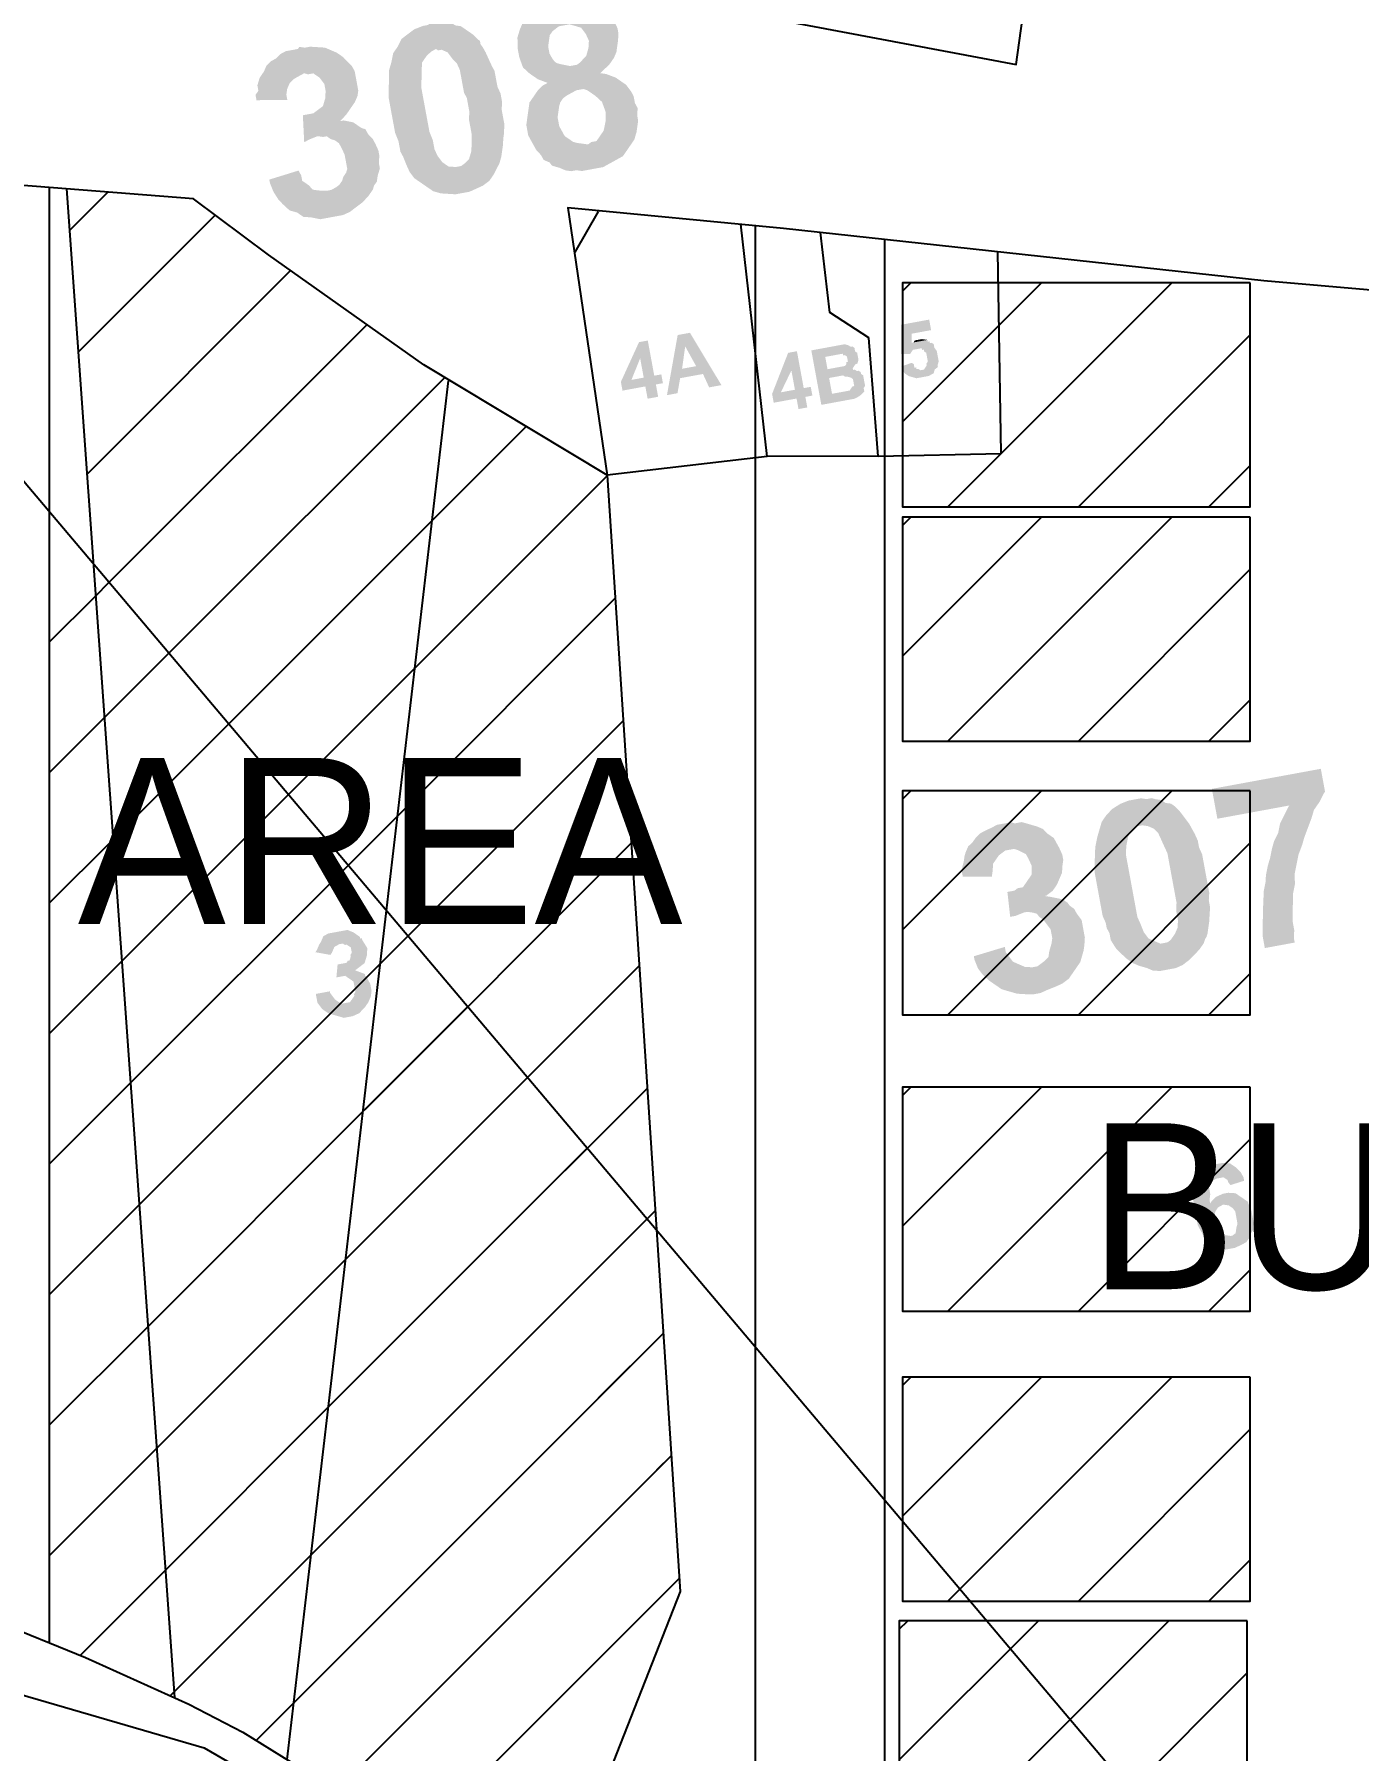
# Model space of a CAD drawing. Header units: metres. Extents: x 297 to 3998, y 336 to 1712.
# Drawn here: x 3205.5 to 3277.2, y 1069.8 to 1162.8 of the extents above; entities that cross this region are included whole.
import ezdxf

# ---------------------------------------------------------------- set-up
doc = ezdxf.new("R2010")
doc.units = ezdxf.units.M
doc.header["$MEASUREMENT"] = 0
doc.styles.get("Standard").update_dxf_attribs({"font": 'CENSCBK.TTF'})
pattern_1 = [(45, (-2513.5867, 677.9554), (-3.535534, 3.535534), [])]

msp = doc.modelspace()

# ---------------------------------------------------------------- hatches: boundary and pattern name
at = {"linetype": 'Continuous'}
for points in [[(3233.9, 1164.716), (3233.727, 1164.585), (3233.347, 1164.515), (3233.061, 1164.462), (3232.793, 1164.315), (3232.542, 1164.072), (3232.274, 1163.924), (3232.024, 1163.681), (3231.886, 1163.36), (3231.748, 1163.039), (3231.688, 1162.831), (3234.163, 1163.287), (3234.449, 1163.34), (3234.657, 1163.28), (3235.073, 1163.16), (3235.334, 1162.814), (3235.499, 1162.451), (3235.474, 1162.052), (3235.354, 1161.636), (3235.025, 1161.281), (3234.853, 1161.15), (3234.567, 1161.098), (3232.282, 1160.677), (3232.508, 1160.521), (3232.733, 1160.366), (3233.262, 1160.168), (3232.994, 1160.02), (3232.743, 1159.777), (3232.588, 1159.552), (3232.432, 1159.326), (3232.277, 1159.101), (3232.235, 1158.798), (3232.192, 1158.494), (3232.149, 1158.191), (3232.107, 1157.888), (3232.159, 1157.602), (3232.212, 1157.317), (3232.36, 1157.049), (3232.508, 1156.781), (3232.656, 1156.513), (3232.899, 1156.262), (3233.046, 1155.994), (3233.367, 1155.856), (3233.497, 1155.683), (3233.705, 1155.623), (3233.913, 1155.563), (3234.234, 1155.425), (3234.537, 1155.383), (3234.823, 1155.435), (3235.126, 1155.393), (3235.412, 1155.445), (3235.697, 1155.498), (3235.983, 1155.551), (3236.268, 1155.603), (3236.537, 1155.751), (3236.805, 1155.899), (3237.073, 1156.047), (3237.341, 1156.195), (3237.496, 1156.42), (3237.651, 1156.646), (3237.807, 1156.871), (3237.962, 1157.097), (3238.022, 1157.305), (3235.452, 1156.831), (3235.148, 1156.874), (3234.845, 1156.916), (3234.637, 1156.976), (3234.412, 1157.132), (3234.186, 1157.287), (3234.039, 1157.555), (3233.891, 1157.823), (3233.856, 1158.013), (3233.803, 1158.299), (3233.846, 1158.602), (3233.888, 1158.905), (3233.948, 1159.113), (3234.104, 1159.339), (3234.276, 1159.469), (3234.545, 1159.617), (3234.813, 1159.765), (3237.288, 1160.221), (3236.95, 1160.454), (3236.421, 1160.652), (3236.118, 1160.694), (3236.368, 1160.937), (3236.619, 1161.181), (3236.852, 1161.519), (3236.99, 1161.839), (3237.032, 1162.143), (3237.075, 1162.446), (3237.1, 1162.844), (3237.047, 1163.13), (3236.882, 1163.493), (3236.734, 1163.761), (3236.491, 1164.012), (3236.248, 1164.262), (3235.927, 1164.4), (3235.607, 1164.538), (3235.286, 1164.676), (3234.888, 1164.701), (3234.489, 1164.726), (3234.204, 1164.673)], [(3226.95, 1163.435), (3226.777, 1163.305), (3226.492, 1163.252), (3226.033, 1163.069), (3225.688, 1162.809), (3225.342, 1162.548), (3225.126, 1162.114), (3224.893, 1161.776), (3224.791, 1161.265), (3224.67, 1160.849), (3224.663, 1160.356), (3224.655, 1159.862), (3224.648, 1159.368), (3224.736, 1158.892), (3224.823, 1158.416), (3224.911, 1157.94), (3224.999, 1157.464), (3225.182, 1157.006), (3225.252, 1156.625), (3225.287, 1156.435), (3225.435, 1156.166), (3225.618, 1155.708), (3225.783, 1155.345), (3226.044, 1154.999), (3226.382, 1154.766), (3226.72, 1154.533), (3227.058, 1154.3), (3227.474, 1154.18), (3227.873, 1154.155), (3228.271, 1154.13), (3228.652, 1154.2), (3229.033, 1154.27), (3229.396, 1154.435), (3229.759, 1154.601), (3230.105, 1154.861), (3230.338, 1155.2), (3230.553, 1155.633), (3230.631, 1155.746), (3230.691, 1155.954), (3228.389, 1155.628), (3228.294, 1155.61), (3227.895, 1155.635), (3227.557, 1155.868), (3227.296, 1156.214), (3227.131, 1156.577), (3227.043, 1157.054), (3226.86, 1157.512), (3226.79, 1157.893), (3226.72, 1158.274), (3226.667, 1158.559), (3226.597, 1158.94), (3226.509, 1159.416), (3226.422, 1159.892), (3226.429, 1160.386), (3226.437, 1160.879), (3226.462, 1161.278), (3226.695, 1161.616), (3226.945, 1161.859), (3227.213, 1162.007), (3229.594, 1162.445), (3229.481, 1162.523), (3229.238, 1162.774), (3229.012, 1162.929), (3228.787, 1163.084), (3228.561, 1163.24), (3228.258, 1163.282), (3228.033, 1163.438), (3227.729, 1163.48), (3227.444, 1163.427), (3227.253, 1163.392)], [(3231.688, 1162.831), (3231.628, 1162.623), (3231.638, 1162.035), (3231.726, 1161.559), (3231.926, 1161.005), (3232.282, 1160.677), (3234.567, 1161.098), (3234.472, 1161.08), (3233.961, 1161.183), (3233.753, 1161.243), (3233.64, 1161.321), (3233.51, 1161.494), (3233.362, 1161.762), (3233.309, 1162.047), (3233.292, 1162.142), (3233.334, 1162.446), (3233.377, 1162.749), (3233.532, 1162.974), (3233.705, 1163.105), (3233.878, 1163.235), (3234.163, 1163.287)], [(3219.81, 1162.119), (3219.732, 1162.006), (3219.351, 1161.936), (3219.066, 1161.884), (3218.798, 1161.736), (3218.547, 1161.493), (3218.279, 1161.345), (3218.028, 1161.102), (3217.891, 1160.781), (3217.658, 1160.443), (3217.597, 1160.235), (3220.073, 1160.691), (3220.281, 1160.631), (3220.566, 1160.684), (3220.905, 1160.451), (3221.165, 1160.105), (3221.235, 1159.724), (3221.21, 1159.326), (3221.09, 1158.91), (3220.744, 1158.649), (3220.572, 1158.519), (3220.286, 1158.466), (3220, 1158.414), (3220.073, 1156.95), (3220.341, 1157.098), (3220.8, 1157.281), (3223.18, 1157.72), (3222.954, 1157.875), (3222.729, 1158.03), (3222.218, 1158.133), (3222.027, 1158.098), (3222.355, 1158.454), (3222.588, 1158.792), (3222.821, 1159.13), (3222.959, 1159.451), (3223.002, 1159.754), (3222.932, 1160.135), (3222.879, 1160.421), (3222.809, 1160.801), (3222.661, 1161.07), (3222.418, 1161.32), (3222.175, 1161.571), (3221.837, 1161.804), (3221.516, 1161.941), (3221.195, 1162.079), (3220.797, 1162.104), (3220.398, 1162.129), (3220.113, 1162.077)], [(3229.594, 1162.445), (3227.213, 1162.007), (3227.326, 1161.929), (3227.517, 1161.964), (3227.837, 1161.826), (3228.098, 1161.481), (3228.341, 1161.23), (3228.506, 1160.867), (3228.594, 1160.391), (3228.664, 1160.01), (3228.734, 1159.629), (3228.882, 1159.361), (3228.952, 1158.98), (3229.023, 1158.599), (3228.997, 1158.201), (3229.085, 1157.725), (3229.155, 1157.344), (3229.148, 1156.851), (3229.123, 1156.452), (3229.003, 1156.036), (3228.752, 1155.793), (3228.579, 1155.663), (3228.389, 1155.628), (3230.691, 1155.954), (3230.751, 1156.162), (3230.794, 1156.465), (3230.837, 1156.768), (3230.862, 1157.166), (3230.904, 1157.47), (3230.912, 1157.963), (3230.841, 1158.344), (3230.771, 1158.725), (3230.796, 1159.123), (3230.709, 1159.599), (3230.543, 1159.963), (3230.473, 1160.343), (3230.385, 1160.819), (3230.238, 1161.087), (3230.072, 1161.451), (3229.907, 1161.814), (3229.759, 1162.082), (3229.629, 1162.255)], [(3217.597, 1160.235), (3217.537, 1160.027), (3217.59, 1159.741), (3217.435, 1159.516), (3217.487, 1159.23), (3219.158, 1159.243), (3219.106, 1159.529), (3219.148, 1159.832), (3219.286, 1160.152), (3219.537, 1160.395), (3219.805, 1160.543), (3220.073, 1160.691)], [(3237.288, 1160.221), (3234.813, 1159.765), (3234.908, 1159.782), (3235.193, 1159.835), (3235.401, 1159.775), (3235.852, 1159.464), (3236.208, 1159.136), (3236.409, 1158.582), (3236.401, 1158.089), (3236.298, 1157.578), (3236.065, 1157.239), (3235.91, 1157.014), (3235.625, 1156.961), (3235.452, 1156.831), (3238.022, 1157.305), (3238.082, 1157.513), (3238.125, 1157.816), (3238.168, 1158.119), (3238.115, 1158.405), (3238.14, 1158.803), (3237.992, 1159.071), (3237.922, 1159.452), (3237.774, 1159.72), (3237.644, 1159.893), (3237.513, 1160.066)], [(3223.18, 1157.72), (3220.8, 1157.281), (3221.103, 1157.239), (3221.293, 1157.274), (3221.519, 1157.118), (3221.727, 1157.058), (3221.952, 1156.903), (3222.1, 1156.635), (3222.265, 1156.272), (3222.353, 1155.796), (3222.406, 1155.51), (3222.346, 1155.302), (3222.19, 1155.076), (3222.13, 1154.868), (3221.975, 1154.643), (3221.802, 1154.513), (3221.534, 1154.365), (3221.343, 1154.33), (3223.854, 1154.595), (3224.009, 1154.821), (3224.052, 1155.124), (3224.172, 1155.54), (3224.119, 1155.826), (3224.144, 1156.224), (3224.092, 1156.51), (3223.926, 1156.873), (3223.779, 1157.141), (3223.536, 1157.392), (3223.388, 1157.66)], [(3219.765, 1155.417), (3218.182, 1154.928), (3218.217, 1154.738), (3218.4, 1154.28), (3218.678, 1153.839), (3218.921, 1153.588), (3219.276, 1153.26), (3219.692, 1153.14), (3220.031, 1152.907), (3220.429, 1152.882), (3220.94, 1152.779), (3221.321, 1152.849), (3221.702, 1152.919), (3222.178, 1153.007), (3222.541, 1153.172), (3222.887, 1153.433), (3223.233, 1153.693), (3223.561, 1154.049), (3223.794, 1154.388), (3223.854, 1154.595), (3221.343, 1154.33), (3220.85, 1154.337), (3220.547, 1154.38), (3220.304, 1154.63), (3219.965, 1154.863), (3219.913, 1155.149)], [(3253.935, 1147.341), (3252.412, 1147.06), (3252.407, 1145.485), (3252.9, 1145.477), (3252.978, 1145.59), (3253.056, 1145.703), (3253.151, 1145.72), (3253.246, 1145.738), (3253.341, 1145.755), (3254.181, 1146.008), (3254.068, 1146.086), (3253.973, 1146.068), (3253.955, 1146.164), (3253.86, 1146.146), (3253.842, 1146.241), (3252.985, 1146.083), (3252.993, 1146.577), (3254.04, 1146.77)], [(3238.689, 1146.205), (3238.213, 1146.118), (3237.231, 1143.968), (3237.319, 1143.492), (3238.557, 1143.72), (3238.679, 1143.054), (3239.251, 1143.159), (3239.128, 1143.825), (3239.509, 1143.895), (3239.421, 1144.371), (3237.802, 1144.073), (3238.276, 1145.243)], [(3238.689, 1146.205), (3238.276, 1145.243), (3238.469, 1144.196), (3237.802, 1144.073), (3239.04, 1144.301)], [(3240.974, 1146.626), (3240.308, 1146.504), (3239.727, 1143.246), (3240.298, 1143.352), (3240.443, 1144.166), (3241.681, 1144.394), (3240.546, 1144.677), (3240.716, 1145.89)], [(3240.974, 1146.626), (3240.716, 1145.89), (3241.308, 1144.817), (3240.546, 1144.677), (3241.681, 1144.394), (3242.012, 1143.668), (3242.678, 1143.79)], [(3248.786, 1145.9), (3247.549, 1145.672), (3248.092, 1142.721), (3249.235, 1142.931), (3249.521, 1142.984), (3249.806, 1143.037), (3249.901, 1143.054), (3250.169, 1143.202), (3250.42, 1143.445), (3250.385, 1143.635), (3248.671, 1143.32), (3248.513, 1144.176), (3250.227, 1144.492), (3250.114, 1144.57), (3250.019, 1144.552), (3249.906, 1144.63), (3249.811, 1144.612), (3249.794, 1144.708), (3249.871, 1144.82), (3249.949, 1144.933), (3248.426, 1144.652), (3248.303, 1145.319), (3249.921, 1145.617), (3249.904, 1145.712), (3249.886, 1145.808), (3249.773, 1145.885), (3249.678, 1145.868), (3249.566, 1145.945), (3249.358, 1146.006), (3249.262, 1145.988), (3248.882, 1145.918)], [(3253.349, 1146.249), (3253.158, 1146.214), (3253.081, 1146.101), (3252.985, 1146.083), (3253.842, 1146.241), (3253.539, 1146.284), (3253.444, 1146.266)], [(3254.181, 1146.008), (3253.341, 1145.755), (3253.436, 1145.773), (3253.532, 1145.79), (3253.549, 1145.695), (3253.644, 1145.713), (3253.662, 1145.617), (3253.775, 1145.54), (3253.792, 1145.445), (3253.81, 1145.349), (3253.845, 1145.159), (3253.862, 1145.064), (3253.785, 1144.951), (3253.802, 1144.856), (3253.725, 1144.743), (3253.647, 1144.63), (3253.552, 1144.613), (3254.409, 1144.771), (3254.391, 1144.866), (3254.451, 1145.074), (3254.399, 1145.359), (3254.346, 1145.645), (3254.216, 1145.818), (3254.198, 1145.913)], [(3246.769, 1145.627), (3246.293, 1145.539), (3245.424, 1143.312), (3245.512, 1142.836), (3246.75, 1143.064), (3246.855, 1142.493), (3247.331, 1142.58), (3247.226, 1143.152), (3247.606, 1143.222), (3247.519, 1143.698), (3245.9, 1143.4), (3246.469, 1144.587)], [(3246.769, 1145.627), (3246.469, 1144.587), (3246.662, 1143.54), (3245.9, 1143.4), (3247.138, 1143.628)], [(3249.921, 1145.617), (3248.588, 1145.372), (3249.064, 1145.459), (3249.16, 1145.477), (3249.255, 1145.494), (3249.272, 1145.399), (3249.368, 1145.417), (3249.48, 1145.339), (3249.498, 1145.244), (3249.515, 1145.149), (3249.533, 1145.053), (3249.438, 1145.036), (3249.455, 1144.941), (3249.378, 1144.828), (3249.282, 1144.81), (3248.902, 1144.74), (3248.426, 1144.652), (3249.949, 1144.933), (3250.044, 1144.951), (3250.104, 1145.159), (3250.087, 1145.254), (3250.069, 1145.349), (3250.034, 1145.54)], [(3252.988, 1145.001), (3252.434, 1144.801), (3252.452, 1144.705), (3252.6, 1144.437), (3252.825, 1144.282), (3253.241, 1144.162), (3253.336, 1144.179), (3253.432, 1144.197), (3253.622, 1144.232), (3253.908, 1144.284), (3254.176, 1144.432), (3254.236, 1144.64), (3254.409, 1144.771), (3253.552, 1144.613), (3253.457, 1144.595), (3253.344, 1144.673), (3253.249, 1144.655), (3253.231, 1144.75), (3253.136, 1144.733), (3253.118, 1144.828), (3253.101, 1144.923)], [(3250.227, 1144.492), (3248.989, 1144.264), (3249.275, 1144.317), (3249.388, 1144.239), (3249.483, 1144.257), (3249.691, 1144.197), (3249.804, 1144.119), (3249.821, 1144.024), (3249.839, 1143.928), (3249.856, 1143.833), (3249.874, 1143.738), (3249.779, 1143.721), (3249.701, 1143.608), (3249.623, 1143.495), (3248.671, 1143.32), (3250.385, 1143.635), (3250.463, 1143.748), (3250.445, 1143.843), (3250.375, 1144.224), (3250.357, 1144.319), (3250.245, 1144.397)], [(3275.155, 1122.999), (3269.252, 1121.911), (3269.55, 1120.293), (3273.454, 1121.012), (3273.376, 1120.899), (3273.161, 1120.466), (3272.945, 1120.032), (3272.843, 1119.521), (3272.627, 1119.088), (3272.507, 1118.672), (3272.404, 1118.161), (3272.284, 1117.745), (3272.181, 1117.234), (3272.156, 1116.835), (3272.054, 1116.324), (3272.046, 1115.831), (3272.021, 1115.432), (3272.014, 1114.939), (3272.006, 1114.445), (3271.999, 1113.952), (3272.086, 1113.476), (3272.121, 1113.285), (3273.74, 1113.583), (3273.705, 1113.774), (3273.712, 1114.267), (3273.625, 1114.743), (3273.632, 1115.237), (3273.64, 1115.731), (3273.647, 1116.224), (3273.75, 1116.735), (3273.74, 1117.324), (3273.842, 1117.835), (3273.945, 1118.346), (3274.143, 1118.875), (3274.263, 1119.291), (3274.461, 1119.82), (3274.659, 1120.348), (3274.779, 1120.764), (3275.09, 1121.215), (3275.305, 1121.649), (3275.383, 1121.761)], [(3265.123, 1121.347), (3265.028, 1121.33), (3264.742, 1121.277), (3264.284, 1121.094), (3263.843, 1120.816), (3263.515, 1120.46), (3263.282, 1120.122), (3263.162, 1119.706), (3263.041, 1119.29), (3262.939, 1118.779), (3262.914, 1118.381), (3262.906, 1117.887), (3262.899, 1117.394), (3263.004, 1116.822), (3263.092, 1116.346), (3263.179, 1115.87), (3263.267, 1115.394), (3263.337, 1115.014), (3263.503, 1114.65), (3263.555, 1114.365), (3263.703, 1114.097), (3263.773, 1113.716), (3264.051, 1113.275), (3264.294, 1113.024), (3264.65, 1112.696), (3264.988, 1112.463), (3265.309, 1112.325), (3265.725, 1112.205), (3266.046, 1112.067), (3266.444, 1112.042), (3266.92, 1112.13), (3267.301, 1112.2), (3267.664, 1112.365), (3268.01, 1112.626), (3268.261, 1112.869), (3268.589, 1113.225), (3268.822, 1113.563), (3268.882, 1113.771), (3268.96, 1113.884), (3266.562, 1113.54), (3266.467, 1113.523), (3266.146, 1113.661), (3265.825, 1113.798), (3265.565, 1114.144), (3265.382, 1114.603), (3265.216, 1114.966), (3265.129, 1115.442), (3265.041, 1115.918), (3264.988, 1116.204), (3264.918, 1116.585), (3264.848, 1116.965), (3264.778, 1117.346), (3264.69, 1117.822), (3264.602, 1118.298), (3264.61, 1118.792), (3264.712, 1119.303), (3264.85, 1119.624), (3265.196, 1119.884), (3265.386, 1119.919), (3267.767, 1120.358), (3267.636, 1120.531), (3267.506, 1120.704), (3267.263, 1120.954), (3267.037, 1121.11), (3266.734, 1121.152), (3266.509, 1121.307), (3266.206, 1121.35), (3265.998, 1121.41), (3265.712, 1121.357), (3265.409, 1121.4)], [(3258.078, 1120.049), (3257.888, 1120.014), (3257.602, 1119.962), (3257.334, 1119.814), (3256.971, 1119.648), (3256.702, 1119.5), (3256.452, 1119.257), (3256.297, 1119.032), (3256.046, 1118.789), (3255.908, 1118.468), (3255.848, 1118.26), (3258.246, 1118.604), (3258.531, 1118.656), (3258.739, 1118.596), (3259.173, 1118.381), (3259.321, 1118.113), (3259.486, 1117.749), (3259.479, 1117.256), (3259.246, 1116.917), (3259.013, 1116.579), (3258.727, 1116.527), (3258.554, 1116.396), (3258.173, 1116.326), (3258.324, 1114.976), (3258.609, 1115.028), (3259.068, 1115.211), (3261.43, 1115.745), (3261.205, 1115.9), (3260.997, 1115.96), (3260.486, 1116.063), (3260.183, 1116.106), (3260.278, 1116.123), (3260.624, 1116.384), (3260.857, 1116.722), (3260.994, 1117.043), (3261.132, 1117.364), (3261.157, 1117.762), (3261.2, 1118.065), (3261.147, 1118.351), (3260.982, 1118.714), (3260.834, 1118.982), (3260.686, 1119.25), (3260.348, 1119.483), (3260.105, 1119.734), (3259.784, 1119.871), (3259.368, 1119.992), (3258.952, 1120.112), (3258.572, 1120.042), (3258.364, 1120.102)], [(3267.767, 1120.358), (3265.386, 1119.919), (3265.482, 1119.937), (3265.785, 1119.894), (3266.105, 1119.757), (3266.349, 1119.506), (3266.514, 1119.143), (3266.679, 1118.779), (3266.845, 1118.416), (3266.932, 1117.94), (3267.003, 1117.559), (3267.055, 1117.274), (3267.125, 1116.893), (3267.178, 1116.607), (3267.266, 1116.131), (3267.336, 1115.75), (3267.328, 1115.257), (3267.416, 1114.781), (3267.391, 1114.382), (3267.253, 1114.062), (3267.02, 1113.723), (3266.847, 1113.593), (3266.562, 1113.54), (3268.96, 1113.884), (3269.02, 1114.092), (3269.062, 1114.395), (3269.105, 1114.698), (3269.13, 1115.096), (3269.155, 1115.495), (3269.085, 1115.876), (3269.11, 1116.274), (3269.04, 1116.655), (3268.952, 1117.131), (3268.882, 1117.512), (3268.794, 1117.988), (3268.724, 1118.369), (3268.558, 1118.732), (3268.488, 1119.113), (3268.323, 1119.476), (3268.175, 1119.744), (3268.027, 1120.012), (3267.897, 1120.185)], [(3255.848, 1118.26), (3255.806, 1117.957), (3255.745, 1117.749), (3255.703, 1117.446), (3255.756, 1117.16), (3257.331, 1117.155), (3257.374, 1117.459), (3257.399, 1117.857), (3257.554, 1118.082), (3257.71, 1118.308), (3258.055, 1118.569), (3258.246, 1118.604)], [(3261.43, 1115.745), (3259.068, 1115.211), (3259.258, 1115.246), (3259.561, 1115.204), (3259.769, 1115.144), (3259.9, 1114.971), (3260.125, 1114.815), (3260.255, 1114.643), (3260.516, 1114.297), (3260.604, 1113.821), (3260.561, 1113.518), (3260.501, 1113.31), (3260.441, 1113.102), (3260.398, 1112.799), (3260.148, 1112.555), (3259.975, 1112.425), (3259.802, 1112.295), (3259.516, 1112.242), (3262.122, 1112.526), (3262.182, 1112.733), (3262.303, 1113.149), (3262.345, 1113.453), (3262.37, 1113.851), (3262.317, 1114.137), (3262.247, 1114.517), (3262.195, 1114.803), (3261.934, 1115.149), (3261.786, 1115.417), (3261.561, 1115.572)], [(3222.14, 1114.215), (3222.045, 1114.197), (3221.759, 1114.144), (3221.378, 1114.074), (3221.11, 1113.926), (3220.972, 1113.606), (3220.895, 1113.493), (3222.072, 1113.513), (3222.167, 1113.531), (3222.28, 1113.453), (3222.375, 1113.471), (3222.488, 1113.393), (3222.601, 1113.315), (3222.653, 1113.03), (3222.576, 1112.917), (3222.593, 1112.822), (3222.533, 1112.614), (3222.438, 1112.596), (3222.36, 1112.483), (3222.265, 1112.466), (3221.884, 1112.396), (3221.817, 1111.694), (3222.102, 1111.747), (3222.197, 1111.764), (3223.375, 1111.784), (3223.357, 1111.88), (3222.829, 1112.078), (3223.002, 1112.208), (3223.347, 1112.468), (3223.468, 1112.884), (3223.493, 1113.283), (3223.215, 1113.724), (3223.197, 1113.819), (3223.102, 1113.801), (3223.084, 1113.897), (3222.746, 1114.13), (3222.425, 1114.267), (3222.235, 1114.232)], [(3220.895, 1113.493), (3220.757, 1113.172), (3220.679, 1113.06), (3221.493, 1112.914), (3221.571, 1113.027), (3221.709, 1113.348), (3221.977, 1113.496), (3222.072, 1113.513)], [(3258.033, 1113.347), (3256.355, 1112.841), (3256.39, 1112.65), (3256.573, 1112.192), (3256.833, 1111.846), (3257.189, 1111.518), (3257.527, 1111.285), (3257.865, 1111.052), (3258.281, 1110.932), (3258.697, 1110.812), (3259.096, 1110.787), (3259.589, 1110.779), (3259.97, 1110.849), (3260.333, 1111.015), (3260.792, 1111.198), (3261.155, 1111.363), (3261.501, 1111.624), (3261.734, 1111.962), (3261.967, 1112.3), (3262.122, 1112.526), (3259.516, 1112.242), (3259.118, 1112.267), (3258.797, 1112.405), (3258.477, 1112.543), (3258.216, 1112.889), (3258.086, 1113.061)], [(3223.375, 1111.784), (3222.197, 1111.764), (3222.293, 1111.782), (3222.518, 1111.627), (3222.631, 1111.549), (3222.744, 1111.471), (3222.779, 1111.281), (3222.814, 1111.09), (3222.849, 1110.9), (3222.771, 1110.787), (3222.789, 1110.692), (3222.711, 1110.579), (3222.633, 1110.467), (3222.556, 1110.354), (3222.461, 1110.336), (3222.27, 1110.301), (3222.175, 1110.284), (3223.465, 1110.226), (3223.543, 1110.339), (3223.681, 1110.659), (3223.723, 1110.963), (3223.653, 1111.343), (3223.505, 1111.612), (3223.488, 1111.707)], [(3221.463, 1110.94), (3220.702, 1110.8), (3220.789, 1110.324), (3221.05, 1109.978), (3221.388, 1109.745), (3221.804, 1109.625), (3222.22, 1109.504), (3222.696, 1109.592), (3223.059, 1109.757), (3223.388, 1110.113), (3223.465, 1110.226), (3222.175, 1110.284), (3222.08, 1110.266), (3221.967, 1110.344), (3221.742, 1110.499), (3221.611, 1110.672), (3221.481, 1110.845)], [(3269.551, 1101.589), (3269.266, 1101.537), (3269.171, 1101.519), (3268.903, 1101.371), (3268.825, 1101.259), (3268.73, 1101.241), (3268.652, 1101.128), (3268.497, 1100.903), (3268.419, 1100.79), (3268.437, 1100.695), (3269.597, 1100.81), (3269.787, 1100.845), (3269.882, 1100.863), (3269.995, 1100.785), (3270.108, 1100.708), (3270.125, 1100.612), (3270.256, 1100.44), (3271, 1100.675), (3270.965, 1100.865), (3270.817, 1101.134), (3270.574, 1101.384), (3270.235, 1101.617), (3269.837, 1101.642), (3269.647, 1101.607)], [(3268.437, 1100.695), (3268.359, 1100.582), (3268.376, 1100.487), (3268.299, 1100.374), (3268.204, 1100.357), (3268.239, 1100.166), (3268.256, 1100.071), (3268.274, 1099.976), (3268.214, 1099.768), (3268.231, 1099.673), (3268.249, 1099.578), (3268.284, 1099.387), (3268.371, 1098.911), (3268.424, 1098.625), (3268.494, 1098.245), (3268.642, 1097.977), (3268.79, 1097.708), (3268.808, 1097.613), (3268.92, 1097.536), (3268.938, 1097.44), (3269.181, 1097.19), (3269.502, 1097.052), (3269.822, 1096.914), (3270.203, 1096.984), (3270.489, 1097.037), (3270.852, 1097.202), (3271.12, 1097.35), (3271.353, 1097.689), (3271.336, 1097.784), (3271.413, 1097.897), (3270.271, 1097.686), (3269.968, 1097.729), (3269.742, 1097.884), (3269.499, 1098.134), (3269.446, 1098.42), (3269.394, 1098.706), (3269.436, 1099.009), (3269.592, 1099.234), (3269.86, 1099.382), (3271.097, 1099.61), (3270.985, 1099.688), (3270.872, 1099.766), (3269.158, 1099.45), (3269.123, 1099.64), (3269.166, 1099.943), (3269.096, 1100.324), (3269.233, 1100.645), (3269.501, 1100.793), (3269.597, 1100.81)], [(3269.85, 1099.971), (3269.486, 1099.806), (3269.236, 1099.563), (3269.158, 1099.45), (3270.872, 1099.766), (3270.534, 1099.999), (3270.135, 1100.024), (3270.04, 1100.006)], [(3271.097, 1099.61), (3269.86, 1099.382), (3270.163, 1099.34), (3270.388, 1099.184), (3270.519, 1099.011), (3270.571, 1098.726), (3270.641, 1098.345), (3270.581, 1098.137), (3270.539, 1097.834), (3270.366, 1097.704), (3270.271, 1097.686), (3271.413, 1097.897), (3271.491, 1098.009), (3271.516, 1098.408), (3271.463, 1098.693), (3271.393, 1099.074), (3271.228, 1099.437), (3271.21, 1099.533)]]:
    msp.add_hatch(color=0, dxfattribs=at).paths.add_polyline_path(points)
h = msp.add_hatch()
h.set_pattern_fill('ANSI31', color=2, scale=40, style=0)
h.set_pattern_definition(pattern_1)
h.paths.add_polyline_path([(3224.513, 1115.322), (3227.88, 1144.094), (3226.554, 1144.893), (3218.142, 1150.847), (3214.069, 1153.882), (3207.201, 1154.426), (3208.656, 1134.082)])
h = msp.add_hatch()
h.set_pattern_fill('ANSI31', color=2, scale=40, angle=360, style=0)
h.set_pattern_definition([(45, (-2603.1334, 440.993), (-3.535534, 3.535534), [])])
h.paths.add_polyline_path([(3252.487, 1149.338), (3252.487, 1137.197), (3271.334, 1137.197), (3271.334, 1149.338)])
h = msp.add_hatch()
h.set_pattern_fill('ANSI31', color=2, scale=40, style=0)
h.set_pattern_definition(pattern_1)
h.paths.add_polyline_path([(3236.49, 1138.909), (3227.88, 1144.094), (3223.266, 1104.668), (3240.093, 1083.883)])
h = msp.add_hatch()
h.set_pattern_fill('ANSI31', color=2, scale=40, style=0)
h.set_pattern_definition(pattern_1)
h.paths.add_polyline_path([(3206.26, 1075.636), (3208.231, 1074.835), (3213.048, 1072.665), (3208.656, 1134.082), (3206.26, 1136.916)])
h = msp.add_hatch()
h.set_pattern_fill('ANSI31', color=2, scale=40, angle=360, style=0)
h.set_pattern_definition([(45, (-2603.1334, 428.297), (-3.535534, 3.535534), [])])
h.paths.add_polyline_path([(3252.487, 1136.641), (3252.487, 1124.501), (3271.334, 1124.501), (3271.334, 1136.641)])
h = msp.add_hatch()
h.set_pattern_fill('ANSI31', color=2, scale=40, style=0)
h.set_pattern_definition(pattern_1)
h.paths.add_polyline_path([(3224.513, 1115.322), (3208.656, 1134.082), (3213.048, 1072.665), (3213.814, 1072.32), (3216.753, 1070.795), (3219.13, 1069.319)])
h = msp.add_hatch()
h.set_pattern_fill('ANSI31', color=2, scale=40, angle=360, style=0)
h.set_pattern_definition([(45, (-2603.1334, 413.465), (-3.535534, 3.535534), [])])
h.paths.add_polyline_path([(3252.487, 1121.81), (3252.487, 1109.669), (3271.334, 1109.669), (3271.334, 1121.81)])
h = msp.add_hatch()
h.set_pattern_fill('ANSI31', color=2, scale=40, style=0)
h.set_pattern_definition(pattern_1)
h.paths.add_polyline_path([(3239.17, 1097.982), (3224.513, 1115.322), (3219.13, 1069.319), (3220.421, 1068.517), (3223.733, 1066.568), (3228.015, 1064.699), (3231.057, 1063.685), (3234.343, 1062.871), (3240.452, 1078.41)])
h = msp.add_hatch()
h.set_pattern_fill('ANSI31', color=2, scale=40, angle=360, style=0)
h.set_pattern_definition([(45, (-2603.1334, 397.4096), (-3.535534, 3.535534), [])])
h.paths.add_polyline_path([(3252.487, 1105.754), (3252.487, 1093.614), (3271.334, 1093.614), (3271.334, 1105.754)])
h = msp.add_hatch()
h.set_pattern_fill('ANSI31', color=2, scale=40, angle=360, style=0)
h.set_pattern_definition([(45, (-2603.1334, 381.6964), (-3.535534, 3.535534), [])])
h.paths.add_polyline_path([(3252.487, 1090.041), (3252.487, 1077.901), (3271.334, 1077.901), (3271.334, 1090.041)])
h = msp.add_hatch()
h.set_pattern_fill('ANSI31', color=2, scale=40, angle=360, style=0)
h.set_pattern_definition([(45, (-2603.3025, 368.49), (-3.535534, 3.535534), [])])
h.paths.add_polyline_path([(3252.317, 1076.835), (3252.317, 1064.695), (3271.165, 1064.695), (3271.165, 1076.835)])

# ---------------------------------------------------------------- linework, layer by layer
at = {"color": 1, "linetype": 'ByBlock'}
msp.add_line((3321.87, 1000.143), (2990.766, 1391.857), dxfattribs=at)
at = {"color": 2}
for p, q in [((3244.527, 967.045), (3244.527, 1152.428)), ((3251.527, 1006.174), (3251.527, 1151.684))]:
    msp.add_line(p, q, dxfattribs=at)
at = {"color": 7, "linetype": 'ByBlock'}
for points in [[(3043.461, 1186.913), (3064.273, 1189.373), (3074.852, 1190.732), (3088.694, 1192.003), (3100.975, 1198.981), (3107.455, 1197.035), (3111.674, 1194.573), (3116.961, 1182.839), (3135.197, 1178.543), (3165.773, 1178.643), (3258.643, 1161.16), (3259.073, 1164.286), (3272.016, 1165.328), (3274.008, 1165.018), (3274.778, 1165.576), (3286.896, 1160.691), (3296.621, 1158.011), (3296.87, 1156.66), (3314.88, 1153.741), (3315.068, 1154.274), (3378.161, 1145.46)], [(3289.702, 1147.914), (3272.066, 1149.438), (3246.035, 1152.284), (3234.355, 1153.402), (3236.49, 1138.909), (3226.554, 1144.893), (3218.142, 1150.847), (3214.069, 1153.882), (3200.26, 1154.974), (3198.665, 1158.812), (3189.413, 1159.865), (3185.614, 1158.396), (3177.609, 1159.634), (3165.171, 1161.519), (3152.305, 1153.971), (3146.287, 1154.842), (3140.425, 1155.585), (3128.362, 1169.583), (3118.067, 1169.36), (3108.172, 1182.717), (3100.965, 1198.975)]]:
    msp.add_lwpolyline(points, dxfattribs=at)
at = {"color": 0, "linetype": 'Continuous'}
for points in [[(2837.504, 1161.727), (2838.818, 1161.568), (2847.545, 1153.496), (2871.107, 1150.732), (2865.435, 1144.405), (2873.361, 1129.061), (2902.014, 1109.717), (2922.885, 1110.226), (2956.919, 1116.844), (2984.627, 1109.644), (3005.861, 1098.809), (3020.188, 1088.191), (3077.856, 1085.137), (3108.4, 1091.536), (3139.452, 1082.373), (3149.997, 1088.773), (3214.647, 1069.938), (3229.991, 1061.066), (3251.008, 1065.138), (3262.28, 1059.829), (3295.151, 1068.338), (3305.404, 1065.938), (3322.93, 1053.648), (3378.054, 1056.557)], [(3207.201, 1154.426), (3213.048, 1072.665)], [(3234.755, 1150.993), (3236.023, 1153.196)], [(3251.164, 1139.94), (3245.164, 1139.917), (3243.727, 1152.505)], [(3251.164, 1139.94), (3250.673, 1146.346), (3248.548, 1147.727), (3248.044, 1152.064)], [(3251.164, 1139.94), (3257.831, 1140.085), (3257.661, 1151.013)], [(3227.871, 1144.015), (3219.13, 1069.319)], [(3245.164, 1139.917), (3236.49, 1138.909)], [(3236.49, 1138.909), (3240.452, 1078.41), (3234.343, 1062.871)], [(3150.948, 1091.351), (3155.26, 1091.457), (3159.166, 1091.093), (3163.678, 1090.645), (3166.97, 1089.874), (3171.46, 1087.945), (3176.211, 1085.67), (3180.545, 1083.515), (3184.862, 1081.456), (3189.906, 1079.728), (3192.92, 1079.397), (3196.688, 1078.713), (3199.885, 1077.924), (3203.23, 1076.867), (3208.231, 1074.835), (3213.814, 1072.32), (3216.753, 1070.795), (3220.421, 1068.517)]]:
    msp.add_lwpolyline(points, dxfattribs=at)
at = {"color": 2}
msp.add_lwpolyline([(3206.26, 1154.5), (3206.26, 1075.636)], dxfattribs=at)
for points in [[(3271.334, 1149.338), (3252.487, 1149.338), (3252.487, 1137.197), (3271.334, 1137.197)], [(3271.334, 1136.641), (3252.487, 1136.641), (3252.487, 1124.501), (3271.334, 1124.501)], [(3271.334, 1121.81), (3252.487, 1121.81), (3252.487, 1109.669), (3271.334, 1109.669)], [(3271.334, 1105.754), (3252.487, 1105.754), (3252.487, 1093.614), (3271.334, 1093.614)], [(3271.334, 1090.041), (3252.487, 1090.041), (3252.487, 1077.901), (3271.334, 1077.901)], [(3271.165, 1076.835), (3252.317, 1076.835), (3252.317, 1064.695), (3271.165, 1064.695)]]:
    msp.add_lwpolyline(points, close=True, dxfattribs=at)
at = {"color": 1, "linetype": 'ByBlock'}
msp.add_circle((3312.782, 1009.358), 500, dxfattribs=at)

# ---------------------------------------------------------------- texts
at = {"color": 4, "linetype": 'Continuous'}
for p in [(3152.295, 1114.584), (3262.565, 1094.796)]:
    msp.add_text('BUILDUP AREA ', height=9, dxfattribs=at).set_placement(p)

doc.saveas('drawing.dxf')
